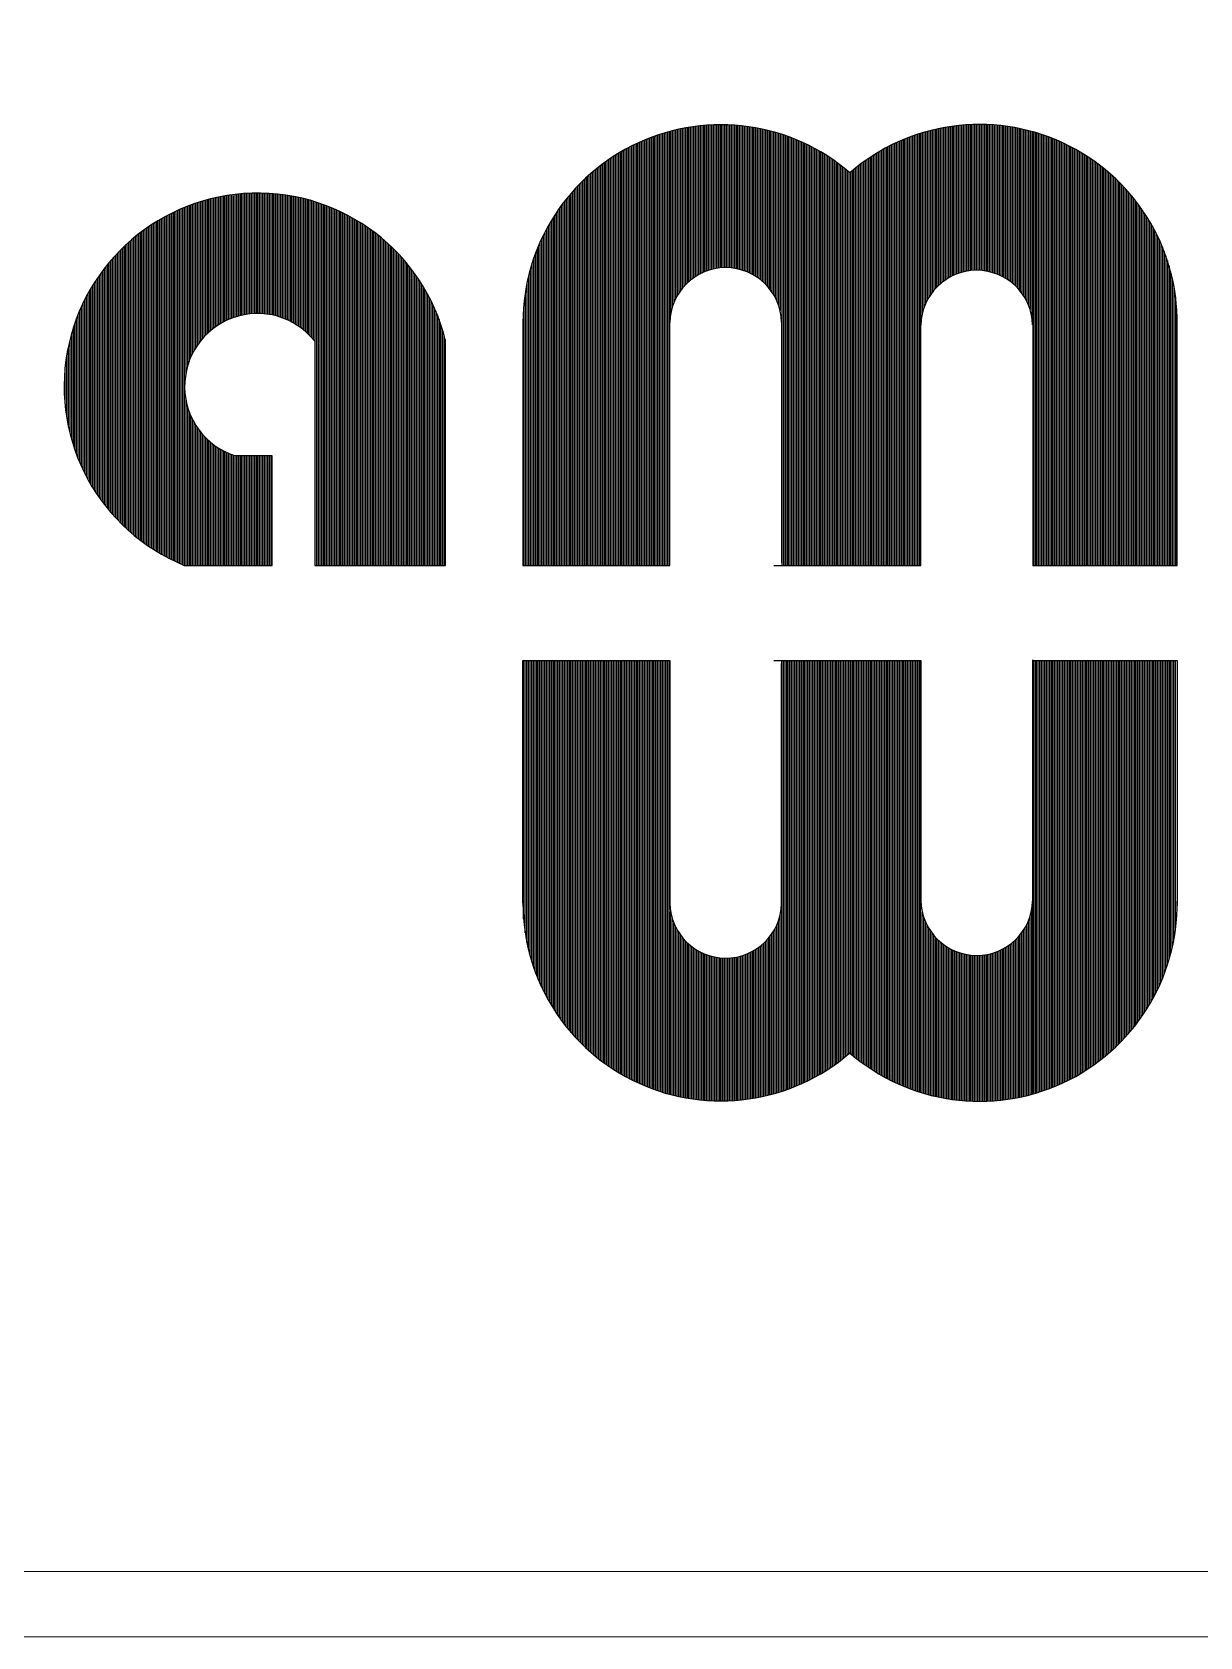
# Model space of a CAD drawing. Header units: millimetres. Extents: x 107 to 2900, y 85 to 3996.
# Drawn here: x 1432.76 to 1444.34, y 2639.76 to 2655.68 of the extents above; entities that cross this region are included whole.
import ezdxf

# ---------------------------------------------------------------- set-up
doc = ezdxf.new("R2010")
doc.units = ezdxf.units.MM
doc.layers.add('70', color=7, linetype='Continuous')

# ---------------------------------------------------------------- blocks, each defined once
blk = doc.blocks.new('12345y')
at = {"color": 20}
for p, q in [((7023.51, 786.27), (7023.51, 649)), ((7103.58, 649), (7103.58, 786.27)), ((6997.36, 716), (6974.97, 716)), ((6997.36, 649), (6997.36, 716)), ((6943.7, 649), (6997.36, 649)), ((7023.51, 649), (7103.58, 649))]:
    blk.add_line(p, q, dxfattribs=at)
for radius, start, end in [(118.35, 13.55271, 247.74671), (44.64, 38.40873, 252.32845)]:
    blk.add_arc((6988.52, 758.54), radius, start, end, dxfattribs=at)
blk = doc.blocks.new('abcd')
at = {"color": 20}
for p, q in [((7237.35, 913.62), (7237.35, 649)), ((7237.35, 913.62), (7237.35, 649)), ((7238.35, 913.92), (7238.35, 649)), ((7238.35, 913.92), (7238.35, 649)), ((7239.35, 914.2), (7239.35, 649)), ((7240.35, 914.48), (7240.35, 649)), ((7241.35, 914.75), (7241.35, 802.88)), ((7242.35, 915), (7242.35, 807.06)), ((7243.35, 915.25), (7243.35, 809.88)), ((7244.35, 915.49), (7244.35, 812.12)), ((7245.35, 915.72), (7245.35, 814)), ((7246.35, 915.94), (7246.35, 815.65)), ((7247.35, 916.15), (7247.35, 817.11)), ((7248.35, 916.36), (7248.35, 818.42)), ((7249.35, 916.55), (7249.35, 819.61)), ((7250.35, 916.74), (7250.35, 820.7)), ((7251.35, 916.92), (7251.35, 821.71)), ((7252.35, 917.09), (7252.35, 822.63)), ((7253.35, 917.25), (7253.35, 823.48)), ((7254.35, 917.4), (7254.35, 824.27)), ((7255.35, 917.54), (7255.35, 825.1)), ((7256.35, 917.68), (7256.35, 825.72)), ((7257.35, 917.8), (7257.35, 826.3)), ((7258.35, 917.92), (7258.35, 826.83)), ((7259.35, 918.03), (7259.35, 827.31)), ((7259.35, 918.03), (7259.35, 827.31)), ((7260.35, 918.13), (7260.35, 827.75)), ((7260.35, 918.13), (7260.35, 827.93)), ((7261.35, 918.22), (7261.35, 828.39)), ((7262.35, 918.31), (7262.35, 828.81)), ((7263.35, 918.38), (7263.35, 829.19)), ((7264.35, 918.45), (7264.35, 829.54)), ((7265.35, 918.51), (7265.35, 829.85)), ((7266.35, 918.56), (7266.35, 830.13)), ((7267.35, 918.6), (7267.35, 830.38)), ((7268.35, 918.64), (7268.35, 830.59)), ((7269.35, 918.67), (7269.35, 830.78)), ((7270.35, 918.68), (7270.35, 830.93)), ((7271.35, 918.69), (7271.35, 831.06)), ((7272.35, 918.69), (7272.35, 831.15)), ((7273.35, 918.69), (7273.35, 831.22)), ((7274.35, 918.67), (7274.35, 831.25)), ((7275.35, 918.65), (7275.35, 831.26)), ((7276.35, 918.62), (7276.35, 831.24)), ((7277.35, 918.58), (7277.35, 831.18)), ((7278.35, 918.53), (7278.35, 831.1)), ((7279.35, 918.47), (7279.35, 830.99)), ((7280.35, 918.41), (7280.35, 830.85)), ((7281.35, 918.33), (7281.35, 830.68)), ((7282.35, 918.25), (7282.35, 830.48)), ((7283.35, 918.16), (7283.35, 830.24)), ((7284.35, 918.06), (7284.35, 829.98)), ((7285.35, 917.96), (7285.35, 829.68)), ((7286.35, 917.84), (7286.35, 829.35)), ((7287.35, 917.72), (7287.35, 828.98)), ((7288.35, 917.59), (7288.35, 828.58)), ((7289.35, 917.45), (7289.35, 828.14)), ((7290.35, 917.3), (7290.35, 827.66)), ((7291.35, 917.14), (7291.35, 827.14)), ((7292.35, 916.97), (7292.35, 826.58)), ((7293.35, 916.8), (7293.35, 825.97)), ((7294.35, 916.62), (7294.35, 825.31)), ((7295.35, 916.42), (7295.35, 824.6)), ((7296.35, 916.22), (7296.35, 823.84)), ((7297.35, 916.01), (7297.35, 823.01)), ((7298.35, 915.79), (7298.35, 822.12)), ((7299.35, 915.57), (7299.35, 821.15)), ((7300.35, 915.33), (7300.35, 820.1)), ((7301.35, 915.09), (7301.35, 818.96)), ((7302.35, 914.83), (7302.35, 817.7)), ((7303.35, 914.57), (7303.35, 816.31)), ((7304.35, 914.3), (7304.35, 814.75)), ((7305.35, 914.01), (7305.35, 812.98)), ((7306.35, 913.72), (7306.35, 810.92)), ((7395.35, 913.77), (7395.35, 803.15)), ((7396.35, 914.07), (7396.35, 806.61)), ((7397.35, 914.35), (7397.35, 809.16)), ((7398.35, 914.63), (7398.35, 811.25)), ((7399.35, 914.9), (7399.35, 813.03)), ((7400.35, 915.16), (7400.35, 814.6)), ((7401.35, 915.41), (7401.35, 816)), ((7402.35, 915.65), (7402.35, 817.26)), ((7403.35, 915.89), (7403.35, 818.41)), ((7404.35, 916.11), (7404.35, 819.47)), ((7405.35, 916.33), (7405.35, 820.44)), ((7406.35, 916.53), (7406.35, 821.33)), ((7407.35, 916.73), (7407.35, 822.16)), ((7408.35, 916.92), (7408.35, 822.93)), ((7409.35, 917.1), (7409.35, 823.64)), ((7410.35, 917.27), (7410.35, 824.3)), ((7411.35, 917.43), (7411.35, 824.91)), ((7411.35, 917.43), (7411.35, 824.91)), ((7412.35, 917.59), (7412.35, 825.48)), ((7412.35, 917.59), (7412.35, 825.48)), ((7413.35, 917.74), (7413.35, 826)), ((7414.35, 917.87), (7414.35, 826.48)), ((7415.35, 918), (7415.35, 826.92)), ((7416.35, 918.12), (7416.35, 827.33)), ((7417.35, 918.23), (7417.35, 827.69)), ((7418.35, 918.34), (7418.35, 828.03)), ((7419.35, 918.43), (7419.35, 828.33)), ((7420.35, 918.52), (7420.35, 828.59)), ((7421.35, 918.6), (7421.35, 828.83)), ((7422.35, 918.67), (7422.35, 829.03)), ((7423.35, 918.73), (7423.35, 829.21)), ((7424.35, 918.78), (7424.35, 829.35)), ((7425.35, 918.83), (7425.35, 829.46)), ((7426.35, 918.87), (7426.35, 829.55)), ((7427.35, 918.89), (7427.35, 829.6)), ((7428.35, 918.91), (7428.35, 829.62)), ((7429.35, 918.93), (7429.35, 829.62)), ((7430.35, 918.93), (7430.35, 829.58)), ((7431.35, 918.93), (7431.35, 829.52)), ((7432.35, 918.91), (7432.35, 829.43)), ((7433.35, 918.89), (7433.35, 829.31)), ((7433.35, 918.89), (7433.35, 829.31)), ((7434.35, 918.86), (7434.35, 829.15)), ((7434.35, 918.86), (7434.35, 829.15)), ((7435.35, 918.83), (7435.35, 828.97)), ((7436.35, 918.78), (7436.35, 828.75)), ((7437.35, 918.73), (7437.35, 828.51)), ((7438.35, 918.66), (7438.35, 828.23)), ((7439.35, 918.59), (7439.35, 827.92)), ((7440.35, 918.51), (7440.35, 827.57)), ((7441.35, 918.43), (7441.35, 827.19)), ((7442.35, 918.33), (7442.35, 826.78)), ((7443.35, 918.23), (7443.35, 826.32)), ((7444.35, 918.11), (7444.35, 825.83)), ((7445.35, 917.99), (7445.35, 825.29)), ((7446.35, 917.86), (7446.35, 824.71)), ((7447.35, 917.73), (7447.35, 824.09)), ((7448.35, 917.58), (7448.35, 823.41)), ((7449.35, 917.42), (7449.35, 822.68)), ((7450.35, 917.26), (7450.35, 821.89)), ((7451.35, 917.09), (7451.35, 821.04)), ((7452.35, 916.91), (7452.35, 820.12)), ((7453.35, 916.72), (7453.35, 819.12)), ((7454.35, 916.52), (7454.35, 818.04)), ((7455.35, 916.31), (7455.35, 816.85)), ((7456.35, 916.1), (7456.35, 815.54)), ((7457.35, 915.87), (7457.35, 814.09)), ((7458.35, 915.64), (7458.35, 812.46)), ((7459.35, 915.4), (7459.35, 810.59)), ((7460.35, 915.15), (7460.35, 808.37)), ((7461.35, 914.88), (7461.35, 805.6)), ((7462.35, 914.62), (7462.35, 801.53)), ((7462.97, 914.44), (7462.97, 648.77)), ((7463.35, 914.34), (7463.35, 649)), ((7464.35, 914.05), (7464.35, 649)), ((7465.35, 913.75), (7465.35, 649)), ((7214.35, 904.08), (7214.35, 649)), ((7215.35, 904.61), (7215.35, 649)), ((7216.35, 905.14), (7216.35, 649)), ((7217.35, 905.65), (7217.35, 649)), ((7218.35, 906.15), (7218.35, 649)), ((7219.35, 906.64), (7219.35, 649)), ((7220.35, 907.11), (7220.35, 649)), ((7221.35, 907.58), (7221.35, 649)), ((7222.35, 908.04), (7222.35, 649)), ((7223.35, 908.48), (7223.35, 649)), ((7224.35, 908.91), (7224.35, 649)), ((7225.35, 909.34), (7225.35, 649)), ((7226.35, 909.75), (7226.35, 649)), ((7227.35, 910.15), (7227.35, 649)), ((7228.35, 910.54), (7228.35, 649)), ((7229.35, 910.93), (7229.35, 649)), ((7230.35, 911.3), (7230.35, 649)), ((7231.35, 911.66), (7231.35, 649)), ((7232.35, 912.01), (7232.35, 649)), ((7233.35, 912.35), (7233.35, 649)), ((7234.35, 912.69), (7234.35, 649)), ((7235.35, 913.01), (7235.35, 649)), ((7236.35, 913.32), (7236.35, 649)), ((7307.35, 913.42), (7307.35, 808.4)), ((7308.35, 913.11), (7308.35, 805)), ((7309.35, 912.79), (7309.35, 649)), ((7310.35, 912.46), (7310.35, 649)), ((7311.35, 912.12), (7311.35, 649)), ((7312.35, 911.78), (7312.35, 649)), ((7313.35, 911.42), (7313.35, 649)), ((7314.35, 911.05), (7314.35, 649)), ((7315.35, 910.67), (7315.35, 649)), ((7316.35, 910.28), (7316.35, 649)), ((7317.35, 909.88), (7317.35, 649)), ((7318.35, 909.47), (7318.35, 649)), ((7319.35, 909.06), (7319.35, 649)), ((7320.35, 908.62), (7320.35, 649)), ((7321.35, 908.18), (7321.35, 649)), ((7322.35, 907.73), (7322.35, 649)), ((7323.35, 907.27), (7323.35, 649)), ((7324.35, 906.8), (7324.35, 649)), ((7324.35, 906.8), (7324.35, 649)), ((7325.35, 906.31), (7325.35, 649)), ((7325.35, 906.31), (7325.35, 649)), ((7326.35, 905.81), (7326.35, 649)), ((7327.35, 905.31), (7327.35, 649)), ((7328.35, 904.79), (7328.35, 649)), ((7329.35, 904.25), (7329.35, 649)), ((7372.35, 904.15), (7372.35, 649)), ((7373.35, 904.69), (7373.35, 649)), ((7374.35, 905.21), (7374.35, 649)), ((7375.35, 905.73), (7375.35, 649)), ((7376.35, 906.23), (7376.35, 649)), ((7377.35, 906.73), (7377.35, 649)), ((7378.35, 907.21), (7378.35, 649)), ((7379.35, 907.65), (7379.35, 649)), ((7380.35, 908.13), (7380.35, 649)), ((7381.35, 908.58), (7381.35, 649)), ((7382.35, 909.02), (7382.35, 649)), ((7383.35, 909.45), (7383.35, 649)), ((7384.35, 909.86), (7384.35, 649)), ((7385.35, 910.27), (7385.35, 649)), ((7386.35, 910.66), (7386.35, 649)), ((7387.35, 911.05), (7387.35, 649)), ((7388.35, 911.42), (7388.35, 649)), ((7389.35, 911.79), (7389.35, 649)), ((7390.35, 912.14), (7390.35, 649)), ((7391.35, 912.49), (7391.35, 649)), ((7392.35, 912.82), (7392.35, 649)), ((7393.35, 913.15), (7393.35, 649)), ((7394.35, 913.46), (7394.35, 649)), ((7466.35, 913.44), (7466.35, 649)), ((7467.35, 913.13), (7467.35, 649)), ((7468.35, 912.8), (7468.35, 649)), ((7469.35, 912.46), (7469.35, 649)), ((7470.35, 912.12), (7470.35, 649)), ((7471.35, 911.76), (7471.35, 649)), ((7472.35, 911.4), (7472.35, 649)), ((7473.35, 911.02), (7473.35, 649)), ((7474.35, 910.64), (7474.35, 649)), ((7475.35, 910.24), (7475.35, 649)), ((7476.35, 909.84), (7476.35, 649)), ((7477.35, 909.42), (7477.35, 649)), ((7478.35, 908.99), (7478.35, 649)), ((7479.35, 908.55), (7479.35, 649)), ((7480.35, 908.11), (7480.35, 649)), ((7481.35, 907.65), (7481.35, 649)), ((7482.35, 907.18), (7482.35, 649)), ((7483.35, 906.69), (7483.35, 649)), ((7484.35, 906.2), (7484.35, 649)), ((7485.35, 905.7), (7485.35, 649)), ((7486.35, 905.18), (7486.35, 649)), ((7487.35, 904.65), (7487.35, 649)), ((7488.35, 904.11), (7488.35, 649)), ((7199.35, 894.46), (7199.35, 649)), ((7200.35, 895.2), (7200.35, 649)), ((7201.35, 895.93), (7201.35, 649)), ((7202.35, 896.64), (7202.35, 649)), ((7203.35, 897.33), (7203.35, 649)), ((7204.35, 898.01), (7204.35, 649)), ((7205.35, 898.68), (7205.35, 649)), ((7206.35, 899.33), (7206.35, 649)), ((7207.35, 899.97), (7207.35, 649)), ((7208.35, 900.6), (7208.35, 649)), ((7209.35, 901.21), (7209.35, 649)), ((7210.35, 901.81), (7210.35, 649)), ((7211.35, 902.39), (7211.35, 649)), ((7212.35, 902.97), (7212.35, 649)), ((7213.35, 903.56), (7213.35, 649)), ((7330.35, 903.71), (7330.35, 649)), ((7331.35, 903.15), (7331.35, 649)), ((7332.35, 902.58), (7332.35, 649)), ((7333.35, 902), (7333.35, 649)), ((7334.35, 901.41), (7334.35, 649)), ((7335.35, 900.8), (7335.35, 649)), ((7336.35, 900.18), (7336.35, 649)), ((7337.35, 899.55), (7337.35, 649)), ((7338.35, 898.9), (7338.35, 649)), ((7339.35, 898.24), (7339.35, 649)), ((7340.35, 897.56), (7340.35, 649)), ((7341.35, 896.87), (7341.35, 649)), ((7342.35, 896.16), (7342.35, 649)), ((7343.35, 895.44), (7343.35, 649)), ((7344.35, 894.7), (7344.35, 649)), ((7345.35, 893.95), (7345.35, 649)), ((7357.35, 894.46), (7357.35, 649)), ((7358.35, 895.21), (7358.35, 649)), ((7359.35, 895.94), (7359.35, 649)), ((7360.35, 896.66), (7360.35, 649)), ((7361.35, 897.36), (7361.35, 649)), ((7362.35, 898.05), (7362.35, 649)), ((7363.35, 898.72), (7363.35, 649)), ((7364.35, 899.37), (7364.35, 649)), ((7365.35, 900.02), (7365.35, 649)), ((7366.35, 900.65), (7366.35, 649)), ((7367.35, 901.26), (7367.35, 649)), ((7368.35, 901.86), (7368.35, 649)), ((7369.35, 902.45), (7369.35, 649)), ((7370.35, 903.03), (7370.35, 649)), ((7371.35, 903.59), (7371.35, 649)), ((7489.35, 903.56), (7489.35, 649)), ((7490.35, 902.99), (7490.35, 649)), ((7491.35, 902.42), (7491.35, 649)), ((7492.35, 901.83), (7492.35, 649)), ((7493.35, 901.22), (7493.35, 649)), ((7494.35, 900.61), (7494.35, 649)), ((7495.35, 899.98), (7495.35, 649)), ((7496.35, 899.33), (7496.35, 649)), ((7497.35, 898.67), (7497.35, 649)), ((7498.35, 898), (7498.35, 649)), ((7499.35, 897.32), (7499.35, 649)), ((7500.35, 896.61), (7500.35, 649)), ((7501.35, 895.9), (7501.35, 649)), ((7502.35, 895.16), (7502.35, 649)), ((7503.35, 894.42), (7503.35, 649)), ((7187.35, 884.16), (7187.35, 649)), ((7188.35, 885.12), (7188.35, 649)), ((7189.35, 886.07), (7189.35, 649)), ((7190.35, 886.99), (7190.35, 649)), ((7191.35, 887.9), (7191.35, 649)), ((7192.35, 888.78), (7192.35, 649)), ((7193.35, 889.65), (7193.35, 649)), ((7194.35, 890.49), (7194.35, 649)), ((7195.35, 891.32), (7195.35, 649)), ((7196.35, 892.13), (7196.35, 649)), ((7197.35, 892.92), (7197.35, 649)), ((7198.35, 893.7), (7198.35, 649)), ((7346.35, 893.18), (7346.35, 649)), ((7346.35, 893.18), (7346.35, 649)), ((7347.35, 892.39), (7347.35, 649)), ((7347.35, 892.39), (7347.35, 649)), ((7348.35, 891.59), (7348.35, 649)), ((7349.35, 890.77), (7349.35, 649)), ((7350.35, 889.93), (7350.35, 649)), ((7351.35, 889.62), (7351.35, 649)), ((7352.35, 890.47), (7352.35, 649)), ((7353.35, 891.31), (7353.35, 649)), ((7354.35, 892.12), (7354.35, 649)), ((7355.35, 892.92), (7355.35, 649)), ((7356.35, 893.7), (7356.35, 649)), ((7504.35, 893.65), (7504.35, 649)), ((7505.35, 892.87), (7505.35, 649)), ((7506.35, 892.07), (7506.35, 649)), ((7507.35, 891.25), (7507.35, 649)), ((7508.35, 890.42), (7508.35, 649)), ((7509.35, 889.57), (7509.35, 649)), ((7510.35, 888.7), (7510.35, 649)), ((7511.35, 887.8), (7511.35, 649)), ((7512.35, 886.89), (7512.35, 649)), ((7513.35, 885.96), (7513.35, 649)), ((7513.35, 885.96), (7513.35, 649)), ((7514.35, 885.01), (7514.35, 649)), ((7514.35, 885.01), (7514.35, 649)), ((6964.58, 874.44), (6964.58, 796.22)), ((6964.58, 874.44), (6964.58, 796.22)), ((6965.58, 874.65), (6965.58, 796.83)), ((6966.58, 874.84), (6966.58, 797.42)), ((6967.58, 875.02), (6967.58, 797.96)), ((6968.58, 875.2), (6968.58, 798.48)), ((6969.58, 875.37), (6969.58, 798.96)), ((6970.58, 875.52), (6970.58, 799.42)), ((6971.58, 875.67), (6971.58, 799.84)), ((6972.58, 875.81), (6972.58, 800.24)), ((6973.58, 875.32), (6973.58, 800.61)), ((6974.58, 876.07), (6974.58, 800.95)), ((6975.58, 876.18), (6975.58, 801.26)), ((6976.58, 876.29), (6976.58, 801.55)), ((6977.58, 876.38), (6977.58, 801.82)), ((6978.58, 876.47), (6978.58, 802.06)), ((6979.58, 876.55), (6979.58, 802.28)), ((6980.58, 876.62), (6980.58, 802.47)), ((6981.58, 876.69), (6981.58, 802.64)), ((6982.58, 876.74), (6982.58, 802.78)), ((6983.58, 876.79), (6983.58, 802.91)), ((6984.58, 876.83), (6984.58, 803.01)), ((6985.58, 876.85), (6985.58, 803.08)), ((6985.58, 876.85), (6985.58, 803.08)), ((6986.58, 876.87), (6986.58, 803.14)), ((6986.58, 876.87), (6986.58, 803.14)), ((6987.58, 876.89), (6987.58, 803.17)), ((6988.58, 876.89), (6988.58, 803.18)), ((6989.58, 876.89), (6989.58, 803.17)), ((6990.58, 876.87), (6990.58, 803.13)), ((6991.58, 876.85), (6991.58, 803.08)), ((6992.58, 876.82), (6992.58, 803)), ((6993.58, 876.78), (6993.58, 802.89)), ((6994.58, 876.74), (6994.58, 802.77)), ((6995.58, 876.68), (6995.58, 802.62)), ((6996.58, 876.62), (6996.58, 802.45)), ((6997.58, 876.54), (6997.58, 802.25)), ((6998.58, 876.46), (6998.58, 802.03)), ((6999.58, 876.37), (6999.58, 801.79)), ((7000.58, 876.28), (7000.58, 801.52)), ((7001.58, 876.17), (7001.58, 801.23)), ((7002.58, 876.05), (7002.58, 800.91)), ((7003.58, 875.93), (7003.58, 800.57)), ((7004.58, 875.8), (7004.58, 800.19)), ((7005.58, 875.66), (7005.58, 799.79)), ((7006.58, 875.51), (7006.58, 799.37)), ((7007.58, 875.35), (7007.58, 798.91)), ((7008.58, 875.18), (7008.58, 798.42)), ((7009.58, 875), (7009.58, 797.9)), ((7010.58, 874.82), (7010.58, 797.35)), ((7011.58, 874.62), (7011.58, 796.77)), ((7012.58, 874.42), (7012.58, 796.14)), ((7178.35, 874.32), (7178.35, 649)), ((7179.35, 875.53), (7179.35, 649)), ((7180.35, 876.7), (7180.35, 649)), ((7181.35, 877.85), (7181.35, 649)), ((7182.35, 878.96), (7182.35, 649)), ((7183.35, 880.05), (7183.35, 649)), ((7184.35, 881.11), (7184.35, 649)), ((7185.35, 882.15), (7185.35, 649)), ((7186.35, 883.17), (7186.35, 649)), ((7515.35, 884.03), (7515.35, 649)), ((7516.35, 883.03), (7516.35, 649)), ((7517.35, 882.01), (7517.35, 649)), ((7518.35, 880.96), (7518.35, 649)), ((7519.35, 879.89), (7519.35, 649)), ((7520.35, 878.79), (7520.35, 649)), ((7521.35, 877.66), (7521.35, 649)), ((7522.35, 876.51), (7522.35, 649)), ((7523.35, 875.32), (7523.35, 649)), ((6936.58, 864.88), (6936.58, 652.19)), ((6937.58, 865.37), (6937.58, 651.71)), ((6938.58, 865.84), (6938.58, 651.24)), ((6939.58, 866.3), (6939.58, 650.78)), ((6940.58, 866.75), (6940.58, 650.33)), ((6941.58, 867.18), (6941.58, 649.9)), ((6942.58, 867.61), (6942.58, 649.47)), ((6943.58, 868.03), (6943.58, 649)), ((6944.58, 868.43), (6944.58, 766.4)), ((6945.58, 868.83), (6945.58, 770.74)), ((6946.58, 869.21), (6946.58, 773.82)), ((6947.58, 869.58), (6947.58, 776.33)), ((6948.58, 869.95), (6948.58, 778.47)), ((6949.58, 870.3), (6949.58, 780.36)), ((6950.58, 870.64), (6950.58, 782.06)), ((6951.58, 870.98), (6951.58, 783.6)), ((6952.58, 871.3), (6952.58, 785.01)), ((6953.58, 871.61), (6953.58, 786.32)), ((6954.58, 871.92), (6954.58, 787.53)), ((6955.58, 872.21), (6955.58, 788.67)), ((6956.58, 872.5), (6956.58, 789.72)), ((6957.58, 872.77), (6957.58, 790.72)), ((6958.58, 873.04), (6958.58, 791.65)), ((6959.58, 873.3), (6959.58, 792.53)), ((6960.58, 873.54), (6960.58, 793.35)), ((6961.58, 873.78), (6961.58, 794.13)), ((6962.58, 874.01), (6962.58, 794.87)), ((6963.58, 874.23), (6963.58, 795.56)), ((6963.58, 874.23), (6963.58, 795.56)), ((7013.58, 874.21), (7013.58, 795.49)), ((7014.58, 873.99), (7014.58, 794.79)), ((7015.58, 873.76), (7015.58, 794.05)), ((7016.58, 873.52), (7016.58, 793.26)), ((7017.58, 873.27), (7017.58, 792.43)), ((7018.58, 873.01), (7018.58, 791.55)), ((7019.58, 872.74), (7019.58, 790.61)), ((7020.58, 872.47), (7020.58, 789.61)), ((7021.58, 872.18), (7021.58, 788.54)), ((7022.58, 871.89), (7022.58, 787.4)), ((7023.58, 871.59), (7023.58, 649.33)), ((7024.58, 871.26), (7024.58, 649)), ((7025.58, 870.94), (7025.58, 649)), ((7026.58, 870.61), (7026.58, 649)), ((7027.58, 870.26), (7027.58, 649)), ((7028.58, 869.91), (7028.58, 649)), ((7029.58, 869.54), (7029.58, 649)), ((7030.58, 869.17), (7030.58, 649)), ((7031.58, 868.78), (7031.58, 649)), ((7032.58, 868.39), (7032.58, 649)), ((7033.58, 867.98), (7033.58, 649)), ((7034.58, 867.56), (7034.58, 649)), ((7035.58, 867.13), (7035.58, 649)), ((7036.58, 866.7), (7036.58, 649)), ((7037.58, 866.25), (7037.58, 649)), ((7038.58, 865.78), (7038.58, 649)), ((7039.58, 865.31), (7039.58, 649)), ((7040.58, 864.83), (7040.58, 649)), ((7171.35, 864.87), (7171.35, 649)), ((7172.35, 866.34), (7172.35, 649)), ((7172.35, 866.34), (7172.35, 649)), ((7173.35, 867.77), (7173.35, 649)), ((7173.35, 867.77), (7173.35, 649)), ((7174.35, 869.15), (7174.35, 649)), ((7175.35, 870.5), (7175.35, 649)), ((7176.35, 871.81), (7176.35, 649)), ((7177.35, 873.08), (7177.35, 649)), ((7524.35, 874.11), (7524.35, 649)), ((7525.35, 872.86), (7525.35, 649)), ((7526.35, 871.57), (7526.35, 649)), ((7527.35, 870.25), (7527.35, 649)), ((7528.35, 868.89), (7528.35, 649)), ((7529.35, 867.49), (7529.35, 649)), ((7530.35, 866.04), (7530.35, 649)), ((7531.35, 864.55), (7531.35, 649)), ((6919.58, 854.74), (6919.58, 662.34)), ((6920.58, 855.45), (6920.58, 661.63)), ((6921.58, 856.14), (6921.58, 660.94)), ((6922.58, 856.82), (6922.58, 660.26)), ((6923.58, 857.48), (6923.58, 659.6)), ((6924.58, 858.13), (6924.58, 658.95)), ((6925.58, 858.77), (6925.58, 658.31)), ((6926.58, 859.39), (6926.58, 657.69)), ((6927.58, 859.99), (6927.58, 657.08)), ((6928.58, 860.59), (6928.58, 656.49)), ((6929.58, 861.17), (6929.58, 655.91)), ((6930.58, 861.74), (6930.58, 655.34)), ((6931.58, 862.29), (6931.58, 654.79)), ((6932.58, 862.83), (6932.58, 654.24)), ((6933.58, 863.36), (6933.58, 653.71)), ((6934.58, 863.88), (6934.58, 653.2)), ((6935.58, 864.39), (6935.58, 652.69)), ((7041.58, 864.33), (7041.58, 649)), ((7042.58, 863.82), (7042.58, 649)), ((7043.58, 863.31), (7043.58, 649)), ((7044.58, 862.77), (7044.58, 649)), ((7045.58, 862.23), (7045.58, 649)), ((7046.58, 861.67), (7046.58, 649)), ((7047.58, 861.1), (7047.58, 649)), ((7048.58, 860.52), (7048.58, 649)), ((7049.58, 859.93), (7049.58, 649)), ((7050.58, 859.32), (7050.58, 649)), ((7051.58, 858.69), (7051.58, 649)), ((7052.58, 858.06), (7052.58, 649)), ((7053.58, 857.41), (7053.58, 649)), ((7054.58, 856.74), (7054.58, 649)), ((7055.58, 856.06), (7055.58, 649)), ((7056.58, 855.37), (7056.58, 649)), ((7057.58, 854.66), (7057.58, 649)), ((7165.35, 854.87), (7165.35, 649)), ((7166.35, 856.69), (7166.35, 649)), ((7167.35, 858.45), (7167.35, 649)), ((7168.35, 860.14), (7168.35, 649)), ((7169.35, 861.77), (7169.35, 649)), ((7170.35, 863.34), (7170.35, 649)), ((7532.35, 863.01), (7532.35, 649)), ((7533.35, 861.41), (7533.35, 649)), ((7534.35, 859.76), (7534.35, 649)), ((7535.35, 858.05), (7535.35, 649)), ((7535.35, 858.05), (7535.35, 649)), ((7536.35, 856.27), (7536.35, 649)), ((7536.35, 856.27), (7536.35, 649)), ((6907.58, 844.88), (6907.58, 672.19)), ((6908.58, 845.81), (6908.58, 671.27)), ((6909.58, 846.72), (6909.58, 670.36)), ((6910.58, 847.6), (6910.58, 669.48)), ((6911.58, 848.47), (6911.58, 668.61)), ((6912.58, 849.31), (6912.58, 667.77)), ((6913.58, 850.14), (6913.58, 666.94)), ((6914.58, 850.95), (6914.58, 666.13)), ((6915.58, 851.74), (6915.58, 665.34)), ((6916.58, 852.51), (6916.58, 664.56)), ((6917.58, 853.27), (6917.58, 663.81)), ((6918.58, 854.01), (6918.58, 663.07)), ((7058.58, 853.93), (7058.58, 649)), ((7059.58, 853.19), (7059.58, 649)), ((7060.58, 852.43), (7060.58, 649)), ((7061.58, 851.65), (7061.58, 649)), ((7062.58, 850.86), (7062.58, 649)), ((7063.58, 850.05), (7063.58, 649)), ((7064.58, 849.22), (7064.58, 649)), ((7065.58, 848.37), (7065.58, 649)), ((7065.58, 848.37), (7065.58, 649)), ((7066.58, 847.5), (7066.58, 649)), ((7066.58, 847.5), (7066.58, 649)), ((7067.58, 846.61), (7067.58, 649)), ((7068.58, 845.71), (7068.58, 649)), ((7069.58, 844.78), (7069.58, 649)), ((7161.35, 846.68), (7161.35, 649)), ((7162.35, 848.88), (7162.35, 649)), ((7163.35, 850.97), (7163.35, 649)), ((7164.35, 852.96), (7164.35, 649)), ((7537.35, 854.41), (7537.35, 649)), ((7538.35, 852.48), (7538.35, 649)), ((7539.35, 850.45), (7539.35, 649)), ((7540.35, 848.33), (7540.35, 649)), ((7541.35, 846.08), (7541.35, 649)), ((6898.58, 835.46), (6898.58, 681.61)), ((6898.58, 835.46), (6898.58, 681.61)), ((6899.58, 836.62), (6899.58, 680.46)), ((6899.58, 836.62), (6899.58, 680.46)), ((6900.58, 837.74), (6900.58, 679.34)), ((6901.58, 838.84), (6901.58, 678.24)), ((6902.58, 839.91), (6902.58, 677.17)), ((6903.58, 840.95), (6903.58, 676.13)), ((6904.58, 841.97), (6904.58, 675.11)), ((6905.58, 842.96), (6905.58, 674.11)), ((6906.58, 843.93), (6906.58, 673.14)), ((7070.58, 843.83), (7070.58, 649)), ((7071.58, 842.85), (7071.58, 649)), ((7072.58, 841.86), (7072.58, 649)), ((7073.58, 840.83), (7073.58, 649)), ((7074.58, 839.79), (7074.58, 649)), ((7075.58, 838.72), (7075.58, 649)), ((7076.58, 837.62), (7076.58, 649)), ((7077.58, 836.49), (7077.58, 649)), ((7078.58, 835.33), (7078.58, 649)), ((7157.35, 836.42), (7157.35, 649)), ((7158.35, 839.26), (7158.35, 649)), ((7159.35, 841.9), (7159.35, 649)), ((7160.35, 844.36), (7160.35, 649)), ((7542.35, 843.71), (7542.35, 649)), ((7543.35, 841.19), (7543.35, 649)), ((7544.35, 838.48), (7544.35, 649)), ((7545.35, 835.55), (7545.35, 649)), ((6891.58, 826.43), (6891.58, 690.65)), ((6892.58, 827.84), (6892.58, 689.24)), ((6893.58, 829.2), (6893.58, 687.88)), ((6894.58, 830.52), (6894.58, 686.55)), ((6895.58, 831.81), (6895.58, 685.27)), ((6896.58, 833.06), (6896.58, 684.02)), ((6897.58, 834.28), (6897.58, 682.8)), ((7079.58, 834.14), (7079.58, 649)), ((7080.58, 832.92), (7080.58, 649)), ((7081.58, 831.67), (7081.58, 649)), ((7082.58, 830.38), (7082.58, 649)), ((7083.58, 829.05), (7083.58, 649)), ((7084.58, 827.68), (7084.58, 649)), ((7085.58, 826.27), (7085.58, 649)), ((7154.35, 826.04), (7154.35, 649)), ((7155.35, 829.9), (7155.35, 649)), ((7156.35, 833.32), (7156.35, 649)), ((7546.35, 832.35), (7546.35, 649)), ((7547.35, 828.78), (7547.35, 649)), ((6885.58, 816.93), (6885.58, 700.15)), ((6886.58, 818.66), (6886.58, 698.42)), ((6887.58, 820.33), (6887.58, 696.75)), ((6888.58, 821.93), (6888.58, 695.15)), ((6889.58, 823.48), (6889.58, 693.6)), ((6890.58, 824.98), (6890.58, 692.1)), ((7086.58, 824.81), (7086.58, 649)), ((7087.58, 823.31), (7087.58, 649)), ((7087.58, 823.31), (7087.58, 649)), ((7088.58, 821.75), (7088.58, 649)), ((7088.58, 821.75), (7088.58, 649)), ((7089.58, 820.14), (7089.58, 649)), ((7090.58, 818.47), (7090.58, 649)), ((7091.58, 816.73), (7091.58, 649)), ((7152.35, 815.85), (7152.35, 649)), ((7153.35, 821.52), (7153.35, 649)), ((7548.35, 824.71), (7548.35, 649)), ((7549.35, 819.85), (7549.35, 649)), ((6880.58, 807.07), (6880.58, 710.01)), ((6881.58, 809.24), (6881.58, 707.84)), ((6882.58, 811.29), (6882.58, 705.78)), ((6883.58, 813.26), (6883.58, 703.82)), ((6884.58, 815.13), (6884.58, 701.94)), ((7092.58, 814.93), (7092.58, 649)), ((7093.58, 813.04), (7093.58, 649)), ((7094.58, 811.07), (7094.58, 649)), ((7095.58, 809), (7095.58, 649)), ((7096.58, 806.82), (7096.58, 649)), ((7151.35, 807.18), (7151.35, 649)), ((7151.35, 807.18), (7151.35, 649)), ((7550.35, 813.48), (7550.35, 649)), ((6876.58, 796.96), (6876.58, 720.12)), ((6876.58, 796.96), (6876.58, 720.12)), ((6877.58, 799.75), (6877.58, 717.32)), ((6877.58, 799.75), (6877.58, 717.32)), ((6878.58, 802.35), (6878.58, 714.73)), ((6879.58, 804.78), (6879.58, 712.3)), ((7097.58, 804.52), (7097.58, 649)), ((7098.58, 802.07), (7098.58, 649)), ((7099.58, 799.45), (7099.58, 649)), ((7100.58, 796.62), (7100.58, 649)), ((7150.97, 797.71), (7150.97, 649)), ((7240.85, 649), (7240.85, 797.71)), ((7309.28, 797.95), (7309.28, 650.87)), ((7394.47, 649), (7394.47, 796.08)), ((7551.35, 649), (7551.35, 799.35)), ((6873.58, 786.74), (6873.58, 730.34)), ((6874.58, 790.54), (6874.58, 726.54)), ((6875.58, 793.91), (6875.58, 723.17)), ((7101.58, 793.55), (7101.58, 649)), ((7102.58, 790.14), (7102.58, 649)), ((7103.35, 787.22), (7103.35, 649)), ((6871.58, 776.74), (6871.58, 740.34)), ((6872.58, 782.29), (6872.58, 734.78)), ((6870.58, 768.36), (6870.58, 748.72)), ((6944.58, 750.67), (6944.58, 649)), ((6945.58, 746.34), (6945.58, 649)), ((6946.58, 743.25), (6946.58, 649)), ((6947.58, 740.75), (6947.58, 649)), ((6948.58, 738.6), (6948.58, 649)), ((6949.58, 736.71), (6949.58, 649)), ((6950.58, 735.02), (6950.58, 649)), ((6951.58, 733.48), (6951.58, 649)), ((6952.58, 732.06), (6952.58, 649)), ((6953.58, 730.76), (6953.58, 649)), ((6954.58, 729.54), (6954.58, 649)), ((6955.58, 728.41), (6955.58, 649)), ((6956.58, 727.35), (6956.58, 649)), ((6957.58, 726.36), (6957.58, 649)), ((6958.58, 725.43), (6958.58, 649)), ((6959.58, 724.55), (6959.58, 649)), ((6960.58, 723.72), (6960.58, 649)), ((6961.58, 722.94), (6961.58, 649)), ((6962.58, 722.21), (6962.58, 649)), ((6963.58, 721.52), (6963.58, 649)), ((6963.58, 721.52), (6963.58, 649)), ((6964.58, 720.86), (6964.58, 649)), ((6964.58, 720.86), (6964.58, 649)), ((6965.58, 720.24), (6965.58, 649)), ((6966.58, 719.66), (6966.58, 649)), ((6967.58, 719.11), (6967.58, 649)), ((6968.58, 718.6), (6968.58, 649)), ((6969.58, 718.12), (6969.58, 649)), ((6970.58, 717.66), (6970.58, 649)), ((6971.58, 717.24), (6971.58, 649)), ((6972.58, 716.84), (6972.58, 649)), ((6973.58, 716.47), (6973.58, 649)), ((6974.58, 716.13), (6974.58, 649)), ((6975.58, 716), (6975.58, 649)), ((6976.58, 716), (6976.58, 649)), ((6977.58, 716), (6977.58, 649)), ((6978.58, 716), (6978.58, 649)), ((6979.58, 716), (6979.58, 649)), ((6980.58, 716), (6980.58, 649)), ((6981.58, 716), (6981.58, 649)), ((6982.58, 716), (6982.58, 649)), ((6983.58, 716), (6983.58, 649)), ((6984.58, 716), (6984.58, 649)), ((6985.58, 716), (6985.58, 649)), ((6985.58, 716), (6985.58, 649)), ((6986.58, 716), (6986.58, 649)), ((6986.58, 716), (6986.58, 649)), ((6987.58, 716), (6987.58, 649)), ((6988.58, 716), (6988.58, 649)), ((6989.58, 716), (6989.58, 649)), ((6990.58, 716), (6990.58, 649)), ((6991.58, 716), (6991.58, 649)), ((6992.58, 716), (6992.58, 649)), ((6993.58, 716), (6993.58, 649)), ((6994.58, 716), (6994.58, 649)), ((6995.58, 716), (6995.58, 649)), ((6996.58, 716), (6996.58, 649)), ((7150.97, 649), (7240.85, 649)), ((7304.59, 649), (7394.47, 649)), ((7462.97, 649), (7551.35, 649))]:
    blk.add_line(p, q, dxfattribs=at)
at = {"color": 5}
for p, q in [((7150.97, 442.18), (7150.97, 590.89)), ((7150.97, 590.89), (7240.85, 590.89)), ((7151.35, 432.71), (7151.35, 590.89)), ((7151.35, 432.71), (7151.35, 590.89)), ((7152.35, 424.04), (7152.35, 590.89)), ((7153.35, 418.38), (7153.35, 590.89)), ((7154.35, 413.85), (7154.35, 590.89)), ((7155.35, 409.99), (7155.35, 590.89)), ((7156.35, 406.57), (7156.35, 590.89)), ((7157.35, 403.47), (7157.35, 590.89)), ((7158.35, 400.63), (7158.35, 590.89)), ((7159.35, 398), (7159.35, 590.89)), ((7160.35, 395.53), (7160.35, 590.89)), ((7161.35, 393.21), (7161.35, 590.89)), ((7162.35, 391.01), (7162.35, 590.89)), ((7163.35, 388.92), (7163.35, 590.89)), ((7164.35, 386.93), (7164.35, 590.89)), ((7165.35, 385.03), (7165.35, 590.89)), ((7166.35, 383.2), (7166.35, 590.89)), ((7167.35, 381.44), (7167.35, 590.89)), ((7168.35, 379.75), (7168.35, 590.89)), ((7169.35, 378.12), (7169.35, 590.89)), ((7170.35, 376.55), (7170.35, 590.89)), ((7171.35, 375.03), (7171.35, 590.89)), ((7172.35, 373.55), (7172.35, 590.89)), ((7172.35, 373.55), (7172.35, 590.89)), ((7173.35, 372.12), (7173.35, 590.89)), ((7173.35, 372.12), (7173.35, 590.89)), ((7174.35, 370.74), (7174.35, 590.89)), ((7175.35, 369.39), (7175.35, 590.89)), ((7176.35, 368.08), (7176.35, 590.89)), ((7177.35, 366.81), (7177.35, 590.89)), ((7178.35, 365.57), (7178.35, 590.89)), ((7179.35, 364.37), (7179.35, 590.89)), ((7180.35, 363.19), (7180.35, 590.89)), ((7181.35, 362.05), (7181.35, 590.89)), ((7182.35, 360.93), (7182.35, 590.89)), ((7183.35, 359.84), (7183.35, 590.89)), ((7184.35, 358.78), (7184.35, 590.89)), ((7185.35, 357.74), (7185.35, 590.89)), ((7186.35, 356.73), (7186.35, 590.89)), ((7187.35, 355.74), (7187.35, 590.89)), ((7188.35, 354.77), (7188.35, 590.89)), ((7189.35, 353.82), (7189.35, 590.89)), ((7190.35, 352.9), (7190.35, 590.89)), ((7191.35, 351.99), (7191.35, 590.89)), ((7192.35, 351.11), (7192.35, 590.89)), ((7193.35, 350.25), (7193.35, 590.89)), ((7194.35, 349.4), (7194.35, 590.89)), ((7195.35, 348.57), (7195.35, 590.89)), ((7196.35, 347.76), (7196.35, 590.89)), ((7197.35, 346.97), (7197.35, 590.89)), ((7198.35, 346.2), (7198.35, 590.89)), ((7199.35, 345.44), (7199.35, 590.89)), ((7200.35, 344.69), (7200.35, 590.89)), ((7201.35, 343.97), (7201.35, 590.89)), ((7202.35, 343.26), (7202.35, 590.89)), ((7203.35, 342.56), (7203.35, 590.89)), ((7204.35, 341.88), (7204.35, 590.89)), ((7205.35, 341.21), (7205.35, 590.89)), ((7206.35, 340.56), (7206.35, 590.89)), ((7207.35, 339.92), (7207.35, 590.89)), ((7208.35, 339.29), (7208.35, 590.89)), ((7209.35, 338.68), (7209.35, 590.89)), ((7210.35, 338.08), (7210.35, 590.89)), ((7211.35, 337.5), (7211.35, 590.89)), ((7212.35, 336.93), (7212.35, 590.89)), ((7213.35, 336.33), (7213.35, 590.89)), ((7214.35, 335.82), (7214.35, 590.89)), ((7215.35, 335.28), (7215.35, 590.89)), ((7216.35, 334.76), (7216.35, 590.89)), ((7217.35, 334.25), (7217.35, 590.89)), ((7218.35, 333.74), (7218.35, 590.89)), ((7219.35, 333.26), (7219.35, 590.89)), ((7220.35, 332.78), (7220.35, 590.89)), ((7221.35, 332.31), (7221.35, 590.89)), ((7222.35, 331.86), (7222.35, 590.89)), ((7223.35, 331.41), (7223.35, 590.89)), ((7224.35, 330.98), (7224.35, 590.89)), ((7225.35, 330.56), (7225.35, 590.89)), ((7226.35, 330.14), (7226.35, 590.89)), ((7227.35, 329.74), (7227.35, 590.89)), ((7228.35, 329.35), (7228.35, 590.89)), ((7229.35, 328.97), (7229.35, 590.89)), ((7230.35, 328.6), (7230.35, 590.89)), ((7231.35, 328.23), (7231.35, 590.89)), ((7232.35, 327.88), (7232.35, 590.89)), ((7233.35, 327.54), (7233.35, 590.89)), ((7234.35, 327.21), (7234.35, 590.89)), ((7235.35, 326.88), (7235.35, 590.89)), ((7236.35, 326.57), (7236.35, 590.89)), ((7237.35, 326.27), (7237.35, 590.89)), ((7237.35, 326.27), (7237.35, 590.89)), ((7238.35, 325.97), (7238.35, 590.89)), ((7238.35, 325.97), (7238.35, 590.89)), ((7239.35, 325.69), (7239.35, 590.89)), ((7240.35, 325.41), (7240.35, 590.89)), ((7240.85, 590.89), (7240.85, 442.18)), ((7304.59, 590.89), (7394.47, 590.89)), ((7309.35, 327.1), (7309.35, 590.89)), ((7310.35, 327.43), (7310.35, 590.89)), ((7311.35, 327.77), (7311.35, 590.89)), ((7312.35, 328.12), (7312.35, 590.89)), ((7313.35, 328.47), (7313.35, 590.89)), ((7314.35, 328.84), (7314.35, 590.89)), ((7315.35, 329.22), (7315.35, 590.89)), ((7316.35, 329.61), (7316.35, 590.89)), ((7317.35, 330.01), (7317.35, 590.89)), ((7318.35, 330.42), (7318.35, 590.89)), ((7319.35, 330.84), (7319.35, 590.89)), ((7320.35, 331.27), (7320.35, 590.89)), ((7321.35, 331.71), (7321.35, 590.89)), ((7322.35, 332.16), (7322.35, 590.89)), ((7323.35, 332.62), (7323.35, 590.89)), ((7324.35, 333.1), (7324.35, 590.89)), ((7324.35, 333.1), (7324.35, 590.89)), ((7325.35, 333.58), (7325.35, 590.89)), ((7325.35, 333.58), (7325.35, 590.89)), ((7326.35, 334.08), (7326.35, 590.89)), ((7327.35, 334.59), (7327.35, 590.89)), ((7328.35, 335.11), (7328.35, 590.89)), ((7329.35, 335.64), (7329.35, 590.89)), ((7330.35, 336.18), (7330.35, 590.89)), ((7331.35, 336.74), (7331.35, 590.89)), ((7332.35, 337.31), (7332.35, 590.89)), ((7333.35, 337.89), (7333.35, 590.89)), ((7334.35, 338.48), (7334.35, 590.89)), ((7335.35, 339.09), (7335.35, 590.89)), ((7336.35, 339.71), (7336.35, 590.89)), ((7337.35, 340.35), (7337.35, 590.89)), ((7338.35, 340.99), (7338.35, 590.89)), ((7339.35, 341.66), (7339.35, 590.89)), ((7340.35, 342.33), (7340.35, 590.89)), ((7341.35, 343.02), (7341.35, 590.89)), ((7342.35, 343.73), (7342.35, 590.89)), ((7343.35, 344.45), (7343.35, 590.89)), ((7344.35, 345.19), (7344.35, 590.89)), ((7345.35, 345.94), (7345.35, 590.89)), ((7346.35, 346.71), (7346.35, 590.89)), ((7346.35, 346.71), (7346.35, 590.89)), ((7347.35, 347.5), (7347.35, 590.89)), ((7347.35, 347.5), (7347.35, 590.89)), ((7348.35, 348.3), (7348.35, 590.89)), ((7349.35, 349.12), (7349.35, 590.89)), ((7350.35, 349.96), (7350.35, 590.89)), ((7351.35, 350.27), (7351.35, 590.89)), ((7352.35, 349.42), (7352.35, 590.89)), ((7353.35, 348.59), (7353.35, 590.89)), ((7354.35, 347.77), (7354.35, 590.89)), ((7355.35, 346.97), (7355.35, 590.89)), ((7356.35, 346.19), (7356.35, 590.89)), ((7357.35, 345.43), (7357.35, 590.89)), ((7358.35, 344.68), (7358.35, 590.89)), ((7359.35, 343.95), (7359.35, 590.89)), ((7360.35, 343.23), (7360.35, 590.89)), ((7361.35, 342.53), (7361.35, 590.89)), ((7362.35, 341.85), (7362.35, 590.89)), ((7363.35, 341.18), (7363.35, 590.89)), ((7364.35, 340.52), (7364.35, 590.89)), ((7365.35, 339.88), (7365.35, 590.89)), ((7366.35, 339.25), (7366.35, 590.89)), ((7367.35, 338.63), (7367.35, 590.89)), ((7368.35, 338.03), (7368.35, 590.89)), ((7369.35, 337.44), (7369.35, 590.89)), ((7370.35, 336.86), (7370.35, 590.89)), ((7371.35, 336.3), (7371.35, 590.89)), ((7372.35, 335.75), (7372.35, 590.89)), ((7373.35, 335.21), (7373.35, 590.89)), ((7374.35, 334.68), (7374.35, 590.89)), ((7375.35, 334.16), (7375.35, 590.89)), ((7376.35, 333.66), (7376.35, 590.89)), ((7377.35, 333.17), (7377.35, 590.89)), ((7378.35, 332.69), (7378.35, 590.89)), ((7379.35, 332.25), (7379.35, 590.89)), ((7380.35, 331.76), (7380.35, 590.89)), ((7381.35, 331.31), (7381.35, 590.89)), ((7382.35, 330.87), (7382.35, 590.89)), ((7383.35, 330.45), (7383.35, 590.89)), ((7384.35, 330.03), (7384.35, 590.89)), ((7385.35, 329.63), (7385.35, 590.89)), ((7386.35, 329.23), (7386.35, 590.89)), ((7387.35, 328.85), (7387.35, 590.89)), ((7388.35, 328.47), (7388.35, 590.89)), ((7389.35, 328.11), (7389.35, 590.89)), ((7390.35, 327.75), (7390.35, 590.89)), ((7391.35, 327.41), (7391.35, 590.89)), ((7392.35, 327.07), (7392.35, 590.89)), ((7393.35, 326.75), (7393.35, 590.89)), ((7394.35, 326.43), (7394.35, 590.89)), ((7394.47, 590.89), (7394.47, 443.81)), ((7462.97, 325.45), (7462.97, 591.13)), ((7462.97, 590.89), (7551.35, 590.89)), ((7463.35, 325.56), (7463.35, 590.89)), ((7464.35, 325.84), (7464.35, 590.89)), ((7465.35, 326.14), (7465.35, 590.89)), ((7466.35, 326.45), (7466.35, 590.89)), ((7467.35, 326.77), (7467.35, 590.89)), ((7468.35, 327.09), (7468.35, 590.89)), ((7469.35, 327.43), (7469.35, 590.89)), ((7470.35, 327.77), (7470.35, 590.89)), ((7471.35, 328.13), (7471.35, 590.89)), ((7472.35, 328.49), (7472.35, 590.89)), ((7473.35, 328.87), (7473.35, 590.89)), ((7474.35, 329.26), (7474.35, 590.89)), ((7475.35, 329.65), (7475.35, 590.89)), ((7476.35, 330.06), (7476.35, 590.89)), ((7477.35, 330.47), (7477.35, 590.89)), ((7478.35, 330.9), (7478.35, 590.89)), ((7479.35, 331.34), (7479.35, 590.89)), ((7480.35, 331.79), (7480.35, 590.89)), ((7481.35, 332.25), (7481.35, 590.89)), ((7482.35, 332.72), (7482.35, 590.89)), ((7483.35, 333.2), (7483.35, 590.89)), ((7484.35, 333.69), (7484.35, 590.89)), ((7485.35, 334.2), (7485.35, 590.89)), ((7486.35, 334.71), (7486.35, 590.89)), ((7487.35, 335.24), (7487.35, 590.89)), ((7488.35, 335.78), (7488.35, 590.89)), ((7489.35, 336.33), (7489.35, 590.89)), ((7490.35, 336.9), (7490.35, 590.89)), ((7491.35, 337.48), (7491.35, 590.89)), ((7492.35, 338.07), (7492.35, 590.89)), ((7493.35, 338.67), (7493.35, 590.89)), ((7494.35, 339.29), (7494.35, 590.89)), ((7495.35, 339.92), (7495.35, 590.89)), ((7496.35, 340.56), (7496.35, 590.89)), ((7497.35, 341.22), (7497.35, 590.89)), ((7498.35, 341.89), (7498.35, 590.89)), ((7499.35, 342.58), (7499.35, 590.89)), ((7500.35, 343.28), (7500.35, 590.89)), ((7501.35, 344), (7501.35, 590.89)), ((7502.35, 344.73), (7502.35, 590.89)), ((7503.35, 345.48), (7503.35, 590.89)), ((7504.35, 346.24), (7504.35, 590.89)), ((7505.35, 347.02), (7505.35, 590.89)), ((7506.35, 347.82), (7506.35, 590.89)), ((7507.35, 348.64), (7507.35, 590.89)), ((7508.35, 349.47), (7508.35, 590.89)), ((7509.35, 350.32), (7509.35, 590.89)), ((7510.35, 351.2), (7510.35, 590.89)), ((7511.35, 352.09), (7511.35, 590.89)), ((7512.35, 353), (7512.35, 590.89)), ((7513.35, 353.93), (7513.35, 590.89)), ((7513.35, 353.93), (7513.35, 590.89)), ((7514.35, 354.88), (7514.35, 590.89)), ((7514.35, 354.88), (7514.35, 590.89)), ((7515.35, 355.86), (7515.35, 590.89)), ((7516.35, 356.86), (7516.35, 590.89)), ((7517.35, 357.88), (7517.35, 590.89)), ((7518.35, 358.93), (7518.35, 590.89)), ((7519.35, 360), (7519.35, 590.89)), ((7520.35, 361.1), (7520.35, 590.89)), ((7521.35, 362.23), (7521.35, 590.89)), ((7522.35, 363.38), (7522.35, 590.89)), ((7523.35, 364.57), (7523.35, 590.89)), ((7524.35, 365.79), (7524.35, 590.89)), ((7525.35, 367.04), (7525.35, 590.89)), ((7526.35, 368.32), (7526.35, 590.89)), ((7527.35, 369.64), (7527.35, 590.89)), ((7528.35, 371.01), (7528.35, 590.89)), ((7529.35, 372.41), (7529.35, 590.89)), ((7530.35, 373.85), (7530.35, 590.89)), ((7531.35, 375.34), (7531.35, 590.89)), ((7532.35, 376.88), (7532.35, 590.89)), ((7533.35, 378.48), (7533.35, 590.89)), ((7534.35, 380.13), (7534.35, 590.89)), ((7535.35, 381.84), (7535.35, 590.89)), ((7535.35, 381.84), (7535.35, 590.89)), ((7536.35, 383.62), (7536.35, 590.89)), ((7536.35, 383.62), (7536.35, 590.89)), ((7537.35, 385.48), (7537.35, 590.89)), ((7538.35, 387.41), (7538.35, 590.89)), ((7539.35, 389.44), (7539.35, 590.89)), ((7540.35, 391.57), (7540.35, 590.89)), ((7541.35, 393.81), (7541.35, 590.89)), ((7542.35, 396.18), (7542.35, 590.89)), ((7543.35, 398.71), (7543.35, 590.89)), ((7544.35, 401.41), (7544.35, 590.89)), ((7545.35, 404.34), (7545.35, 590.89)), ((7546.35, 407.54), (7546.35, 590.89)), ((7547.35, 411.11), (7547.35, 590.89)), ((7548.35, 415.18), (7548.35, 590.89)), ((7549.35, 420.04), (7549.35, 590.89)), ((7550.35, 426.41), (7550.35, 590.89)), ((7551.35, 590.89), (7551.35, 440.55)), ((7309.28, 441.94), (7309.28, 589.02)), ((7241.35, 325.15), (7241.35, 437.02)), ((7242.35, 324.89), (7242.35, 432.83)), ((7308.35, 326.78), (7308.35, 434.89)), ((7395.35, 326.12), (7395.35, 436.74)), ((7396.35, 325.83), (7396.35, 433.28)), ((7461.35, 325.01), (7461.35, 434.29)), ((7462.35, 325.28), (7462.35, 438.36)), ((7243.35, 324.64), (7243.35, 430.01)), ((7244.35, 324.4), (7244.35, 427.77)), ((7245.35, 324.17), (7245.35, 425.89)), ((7246.35, 323.95), (7246.35, 424.25)), ((7247.35, 323.74), (7247.35, 422.79)), ((7303.35, 325.32), (7303.35, 423.59)), ((7304.35, 325.6), (7304.35, 425.14)), ((7305.35, 325.88), (7305.35, 426.91)), ((7306.35, 326.17), (7306.35, 428.98)), ((7307.35, 326.47), (7307.35, 431.5)), ((7397.35, 325.54), (7397.35, 430.73)), ((7398.35, 325.26), (7398.35, 428.65)), ((7399.35, 324.99), (7399.35, 426.86)), ((7400.35, 324.73), (7400.35, 425.3)), ((7401.35, 324.48), (7401.35, 423.9)), ((7402.35, 324.24), (7402.35, 422.63)), ((7455.35, 323.58), (7455.35, 423.04)), ((7456.35, 323.79), (7456.35, 424.35)), ((7457.35, 324.02), (7457.35, 425.8)), ((7458.35, 324.25), (7458.35, 427.43)), ((7459.35, 324.5), (7459.35, 429.3)), ((7460.35, 324.75), (7460.35, 431.52)), ((7248.35, 323.53), (7248.35, 421.47)), ((7249.35, 323.34), (7249.35, 420.28)), ((7250.35, 323.15), (7250.35, 419.19)), ((7251.35, 322.98), (7251.35, 418.19)), ((7252.35, 322.81), (7252.35, 417.26)), ((7253.35, 322.65), (7253.35, 416.41)), ((7254.35, 322.49), (7254.35, 415.62)), ((7255.35, 322.35), (7255.35, 414.79)), ((7256.35, 322.22), (7256.35, 414.17)), ((7257.35, 322.09), (7257.35, 413.59)), ((7258.35, 321.97), (7258.35, 413.06)), ((7259.35, 321.86), (7259.35, 412.58)), ((7259.35, 321.86), (7259.35, 412.58)), ((7291.35, 322.75), (7291.35, 412.75)), ((7292.35, 322.92), (7292.35, 413.32)), ((7293.35, 323.09), (7293.35, 413.93)), ((7294.35, 323.28), (7294.35, 414.58)), ((7295.35, 323.47), (7295.35, 415.29)), ((7296.35, 323.67), (7296.35, 416.05)), ((7297.35, 323.88), (7297.35, 416.88)), ((7298.35, 324.1), (7298.35, 417.77)), ((7299.35, 324.32), (7299.35, 418.74)), ((7300.35, 324.56), (7300.35, 419.79)), ((7301.35, 324.81), (7301.35, 420.94)), ((7302.35, 325.06), (7302.35, 422.19)), ((7403.35, 324), (7403.35, 421.48)), ((7404.35, 323.78), (7404.35, 420.43)), ((7405.35, 323.57), (7405.35, 419.46)), ((7406.35, 323.36), (7406.35, 418.56)), ((7407.35, 323.16), (7407.35, 417.73)), ((7408.35, 322.97), (7408.35, 416.96)), ((7409.35, 322.79), (7409.35, 416.25)), ((7410.35, 322.62), (7410.35, 415.59)), ((7411.35, 322.46), (7411.35, 414.98)), ((7411.35, 322.46), (7411.35, 414.98)), ((7412.35, 322.3), (7412.35, 414.42)), ((7412.35, 322.3), (7412.35, 414.42)), ((7413.35, 322.16), (7413.35, 413.89)), ((7414.35, 322.02), (7414.35, 413.41)), ((7415.35, 321.89), (7415.35, 412.97)), ((7416.35, 321.77), (7416.35, 412.57)), ((7441.35, 321.47), (7441.35, 412.7)), ((7442.35, 321.56), (7442.35, 413.12)), ((7443.35, 321.67), (7443.35, 413.57)), ((7444.35, 321.78), (7444.35, 414.06)), ((7445.35, 321.9), (7445.35, 414.6)), ((7446.35, 322.03), (7446.35, 415.18)), ((7447.35, 322.17), (7447.35, 415.81)), ((7448.35, 322.31), (7448.35, 416.48)), ((7449.35, 322.47), (7449.35, 417.21)), ((7450.35, 322.63), (7450.35, 418)), ((7451.35, 322.8), (7451.35, 418.85)), ((7452.35, 322.98), (7452.35, 419.77)), ((7453.35, 323.17), (7453.35, 420.77)), ((7454.35, 323.37), (7454.35, 421.86)), ((7260.35, 321.76), (7260.35, 412.14)), ((7260.35, 321.76), (7260.35, 411.96)), ((7261.35, 321.67), (7261.35, 411.5)), ((7262.35, 321.58), (7262.35, 411.08)), ((7263.35, 321.51), (7263.35, 410.7)), ((7264.35, 321.44), (7264.35, 410.36)), ((7265.35, 321.38), (7265.35, 410.04)), ((7266.35, 321.33), (7266.35, 409.76)), ((7267.35, 321.29), (7267.35, 409.52)), ((7268.35, 321.25), (7268.35, 409.3)), ((7269.35, 321.23), (7269.35, 409.11)), ((7270.35, 321.21), (7270.35, 408.96)), ((7271.35, 321.2), (7271.35, 408.84)), ((7272.35, 321.2), (7272.35, 408.74)), ((7273.35, 321.21), (7273.35, 408.68)), ((7274.35, 321.22), (7274.35, 408.64)), ((7275.35, 321.24), (7275.35, 408.63)), ((7276.35, 321.28), (7276.35, 408.66)), ((7277.35, 321.32), (7277.35, 408.71)), ((7278.35, 321.36), (7278.35, 408.79)), ((7279.35, 321.42), (7279.35, 408.9)), ((7280.35, 321.49), (7280.35, 409.04)), ((7281.35, 321.56), (7281.35, 409.21)), ((7282.35, 321.64), (7282.35, 409.42)), ((7283.35, 321.73), (7283.35, 409.65)), ((7284.35, 321.83), (7284.35, 409.92)), ((7285.35, 321.93), (7285.35, 410.21)), ((7286.35, 322.05), (7286.35, 410.55)), ((7287.35, 322.17), (7287.35, 410.91)), ((7288.35, 322.31), (7288.35, 411.32)), ((7289.35, 322.45), (7289.35, 411.76)), ((7290.35, 322.59), (7290.35, 412.23)), ((7417.35, 321.66), (7417.35, 412.2)), ((7418.35, 321.56), (7418.35, 411.86)), ((7419.35, 321.46), (7419.35, 411.56)), ((7420.35, 321.37), (7420.35, 411.3)), ((7421.35, 321.29), (7421.35, 411.06)), ((7422.35, 321.22), (7422.35, 410.86)), ((7423.35, 321.16), (7423.35, 410.69)), ((7424.35, 321.11), (7424.35, 410.54)), ((7425.35, 321.06), (7425.35, 410.43)), ((7426.35, 321.03), (7426.35, 410.35)), ((7427.35, 321), (7427.35, 410.29)), ((7428.35, 320.98), (7428.35, 410.27)), ((7429.35, 320.97), (7429.35, 410.27)), ((7430.35, 320.96), (7430.35, 410.31)), ((7431.35, 320.97), (7431.35, 410.37)), ((7432.35, 320.98), (7432.35, 410.46)), ((7433.35, 321), (7433.35, 410.59)), ((7433.35, 321), (7433.35, 410.59)), ((7434.35, 321.03), (7434.35, 410.74)), ((7434.35, 321.03), (7434.35, 410.74)), ((7435.35, 321.07), (7435.35, 410.92)), ((7436.35, 321.11), (7436.35, 411.14)), ((7437.35, 321.17), (7437.35, 411.38)), ((7438.35, 321.23), (7438.35, 411.66)), ((7439.35, 321.3), (7439.35, 411.97)), ((7440.35, 321.38), (7440.35, 412.32))]:
    blk.add_line(p, q, dxfattribs=at)
at = {"color": 20}
for centre, radius, start, end in [((7272.01, 797.65), 121.04, 49.24691, 179.97222), ((7430.32, 797.89), 121.04, 359.2542, 130.92379), ((7275.07, 797.04), 34.22, 1.52454, 178.87038), ((7428.68, 795.4), 34.22, 1.52454, 178.87038)]:
    blk.add_arc(centre, radius, start, end, dxfattribs=at)
at = {"color": 5}
for centre, radius, start, end in [((7272.01, 442.24), 121.04, 180.02778, 310.75309), ((7275.07, 442.85), 34.22, 181.12962, 358.47546), ((7430.32, 442), 121.04, 229.07621, 0.7458), ((7428.68, 444.49), 34.22, 181.12962, 358.47546)]:
    blk.add_arc(centre, radius, start, end, dxfattribs=at)
at = {"color": 1}
blk.add_blockref('12345y', (0, 0), dxfattribs=at)
blk = doc.blocks.new('abcde')
at = {"color": 0, "xscale": 0.09000000000000001, "yscale": 0.09000000000000001, "zscale": 0.09000000000000001}
blk.add_blockref('abcd', (6000.014, 65.078), dxfattribs=at)

msp = doc.modelspace()

# ---------------------------------------------------------------- linework, layer by layer
at = {"layer": '70', "color": 0, "lineweight": 13}
for points in [[(1744.707, 2639.762), (924.146, 2639.762), (924.146, 3222.792), (1744.707, 3222.792)], [(1744.059, 2640.41), (924.794, 2640.41), (924.794, 3222.144), (1744.059, 3222.144)]]:
    msp.add_lwpolyline(points, close=True, dxfattribs=at)

# ---------------------------------------------------------------- block references
at = {"color": 0, "xscale": 0.18, "yscale": 0.18, "zscale": 0.18}
msp.add_blockref('abcde', (241.778, 2628.159), dxfattribs=at)

doc.saveas('drawing.dxf')
